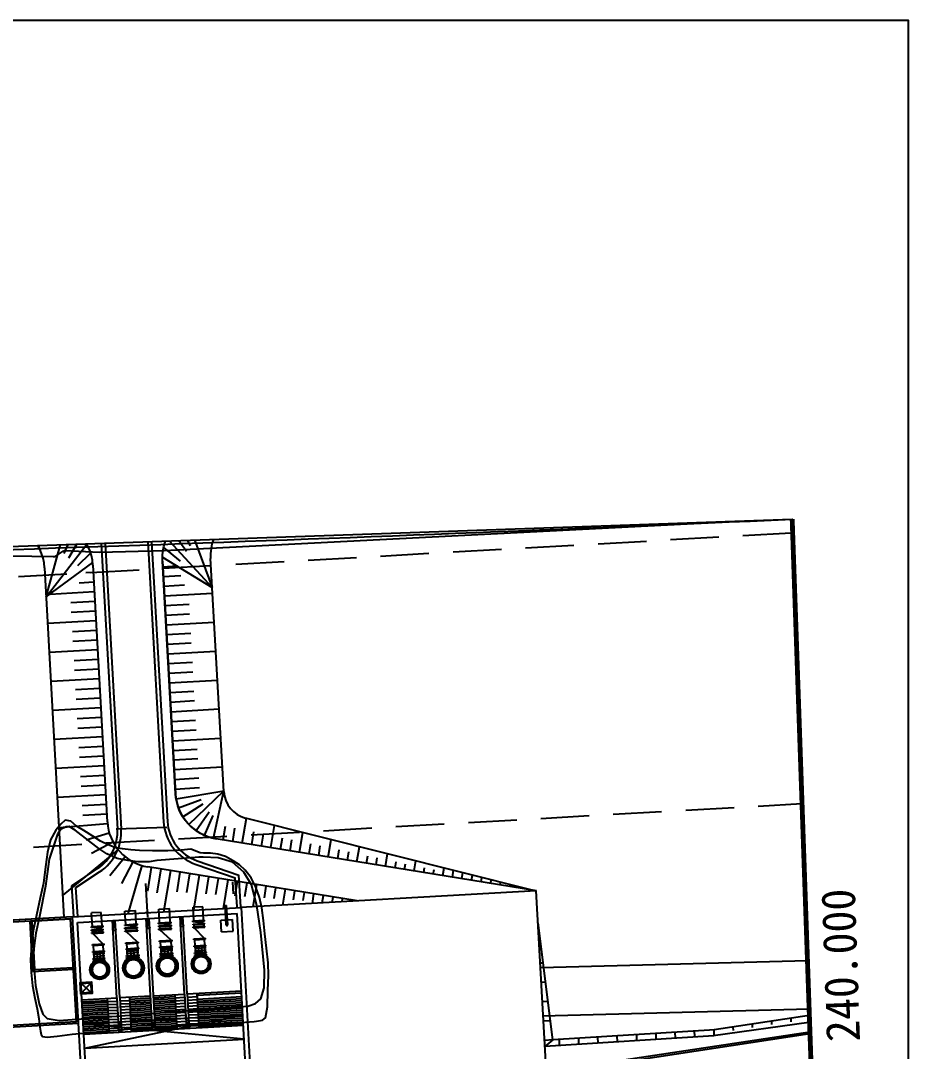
# Model space of a CAD drawing. Header units: millimetres. Extents: x 10470 to 11266, y 1103 to 1807.
# Drawn here: x 11174.1 to 11265.9, y 1512.5 to 1619.1 of the extents above; entities that cross this region are included whole.
import ezdxf
from ezdxf.enums import TextEntityAlignment as Align
from ezdxf.xclip import XClip

# ---------------------------------------------------------------- set-up
doc = ezdxf.new("R2010")
doc.units = ezdxf.units.MM
doc.header["$LTSCALE"] = 10
doc.header["$MEASUREMENT"] = 0
doc.header["$XCLIPFRAME"] = 2
doc.linetypes.add('A-CENTR01', pattern=[2, 1.25, -0.25, 0.25, -0.25])
doc.linetypes.add('DASHED', pattern=[0.75, 0.5, -0.25])
doc.layers.add('TN-MACL', color=6, linetype='A-CENTR01')
doc.layers.add('TZ-BASE', color=253, linetype='Continuous')
doc.layers.add('TX-PAPR', color=2, linetype='Continuous', plot=False)
doc.styles.get("Standard").update_dxf_attribs({"font": 'GulimChe.ttf'})

# ---------------------------------------------------------------- blocks, each defined once
blk = doc.blocks.new('JD-FGFJ5DTHFDFHDFHDFHDFH')
at = {"layer": 'TZ-BASE'}
for p, q in [((645.85, 81.18), (647.96, 43.66)), ((641.07, 80.61), (643.2, 42.93)), ((641.46, 80.93), (643.6, 42.96)), ((646.27, 80.9), (648.36, 43.68)), ((635.14, 71.93), (634.97, 74.91)), ((636.6, 72.26), (636.96, 74.77)), ((649.45, 74.59), (650.71, 72.22)), ((650.25, 75.19), (653, 67.91)), ((635.84, 66.94), (637.89, 74.42)), ((637.7, 71.4), (638.73, 73.89)), ((648.79, 73.84), (650.34, 71.65)), ((638.18, 70.98), (639.46, 73.2)), ((648.29, 72.98), (653, 67.91)), ((635.84, 66.94), (640.03, 72.38)), ((639.11, 70.16), (640.43, 71.46)), ((647.97, 72.03), (649.68, 70.63)), ((635.84, 66.94), (640.64, 70.49)), ((647.84, 71.04), (653, 67.91)), ((647.85, 70.63), (649.2, 46.6)), ((654.19, 46.82), (652.83, 70.91)), ((637.71, 33.81), (635.68, 69.94)), ((639.93, 69.45), (640.7, 69.49)), ((640.66, 70.22), (642.15, 43.69)), ((647.88, 70.04), (649.35, 70.13)), ((639.23, 68.4), (640.75, 68.49)), ((647.94, 69.05), (649.75, 69.15)), ((647.99, 68.05), (650.14, 68.17)), ((636.24, 67.23), (640.81, 67.49)), ((648.05, 67.05), (653.03, 67.33)), ((638.37, 66.35), (640.87, 66.49)), ((648.1, 66.05), (650.6, 66.19)), ((638.43, 65.35), (640.92, 65.5)), ((648.16, 65.05), (650.66, 65.19)), ((636, 64.22), (640.98, 64.5)), ((648.22, 64.05), (653.2, 64.33)), ((638.54, 63.36), (641.04, 63.5)), ((648.27, 63.05), (650.77, 63.2)), ((638.6, 62.36), (641.09, 62.5)), ((648.33, 62.06), (650.83, 62.2)), ((636.17, 61.22), (641.15, 61.5)), ((648.39, 61.06), (653.37, 61.34)), ((638.71, 60.36), (641.21, 60.5)), ((648.44, 60.06), (650.94, 60.2)), ((638.77, 59.36), (641.26, 59.51)), ((648.5, 59.06), (650.99, 59.2)), ((636.34, 58.23), (641.32, 58.51)), ((648.55, 58.06), (653.54, 58.34)), ((638.88, 57.37), (641.37, 57.51)), ((638.93, 56.37), (641.43, 56.51)), ((648.61, 57.06), (651.11, 57.2)), ((636.51, 55.23), (641.49, 55.51)), ((648.67, 56.07), (651.16, 56.21)), ((639.05, 54.37), (641.54, 54.51)), ((648.72, 55.07), (653.7, 55.35)), ((639.1, 53.37), (641.6, 53.51)), ((648.78, 54.07), (651.28, 54.21)), ((636.67, 52.24), (641.66, 52.52)), ((648.84, 53.07), (651.33, 53.21)), ((648.89, 52.07), (653.87, 52.35)), ((639.22, 51.38), (641.71, 51.52)), ((648.95, 51.07), (651.44, 51.21)), ((639.27, 50.38), (641.77, 50.52)), ((649, 50.08), (651.5, 50.22)), ((636.84, 49.24), (641.82, 49.52)), ((649.06, 49.08), (654.04, 49.36)), ((639.38, 48.38), (641.88, 48.52)), ((649.12, 48.08), (651.61, 48.22)), ((639.44, 47.38), (641.94, 47.52)), ((649.17, 47.08), (651.67, 47.22)), ((649.26, 46.08), (654.18, 46.88)), ((650.57, 43.43), (654.18, 46.88)), ((653.14, 41.99), (654.18, 46.88)), ((637.01, 46.24), (641.99, 46.53)), ((649.51, 45.12), (651.85, 46)), ((639.55, 45.39), (642.05, 45.53)), ((649.95, 44.22), (652.07, 45.55)), ((639.61, 44.39), (642.11, 44.53)), ((651.32, 42.78), (652.67, 44.71)), ((652.19, 42.29), (653.08, 44.34)), ((656.1, 41.5), (656.52, 44.06)), ((686.21, 36.6), (656.45, 44.08)), ((637.19, 43.09), (642.16, 43.53)), ((643.07, 42.97), (648.29, 43.14)), ((654.13, 41.82), (654.36, 43.25)), ((655.12, 41.66), (655.34, 43.05)), ((657.09, 41.34), (657.3, 42.64)), ((659.06, 41.02), (659.44, 43.32)), ((639.95, 41.84), (642.35, 42.55)), ((640.52, 40.45), (642.73, 41.63)), ((686.51, 36.55), (653.39, 41.94)), ((658.08, 41.18), (658.28, 42.43)), ((660.05, 40.86), (660.24, 42.02)), ((661.04, 40.7), (661.22, 41.82)), ((662.03, 40.54), (662.36, 42.59)), ((664.99, 40.05), (665.28, 41.86)), ((637.58, 36.11), (643.28, 40.8)), ((663.01, 40.38), (663.18, 41.41)), ((664, 40.22), (664.16, 41.2)), ((665.97, 39.89), (666.12, 40.79)), ((666.96, 39.73), (667.1, 40.59)), ((667.95, 39.57), (668.2, 41.12)), ((642.41, 38.15), (643.99, 40.09)), ((643.66, 37.33), (644.82, 39.54)), ((668.93, 39.41), (669.06, 40.18)), ((669.92, 39.25), (670.04, 39.98)), ((670.91, 39.09), (671.12, 40.39)), ((671.9, 38.93), (672, 39.57)), ((673.87, 38.61), (674.04, 39.66)), ((638.49, 37.09), (641.14, 38.85)), ((644.3, 34.18), (645.75, 39.17)), ((646.33, 36.51), (646.73, 38.97)), ((667.98, 35.52), (646.34, 39.04)), ((647.32, 36.34), (647.72, 38.81)), ((648.01, 34.39), (648.7, 38.65)), ((649.36, 36.45), (649.69, 38.49)), ((672.88, 38.77), (672.98, 39.36)), ((674.86, 38.45), (674.94, 38.95)), ((675.84, 38.29), (675.92, 38.75)), ((676.83, 38.13), (676.96, 38.92)), ((677.82, 37.97), (677.93, 38.68)), ((678.8, 37.81), (678.91, 38.44)), ((646.1, 37.32), (646.3, 33.81)), ((650.36, 36.38), (650.68, 38.33)), ((651.08, 34.56), (651.67, 38.17)), ((652.37, 36.24), (652.65, 38.01)), ((653.37, 36.17), (653.64, 37.85)), ((654.15, 34.74), (654.63, 37.69)), ((655.19, 36.26), (655.12, 37.46)), ((655.37, 36.04), (655.61, 37.53)), ((655.56, 34.9), (655.38, 37.89)), ((655.96, 34.92), (655.76, 38.18)), ((656.37, 35.97), (656.6, 37.37)), ((679.79, 37.65), (679.88, 38.19)), ((680.78, 37.48), (680.85, 37.95)), ((681.77, 37.32), (681.83, 37.7)), ((682.75, 37.16), (682.8, 37.46)), ((638.69, 33.87), (638.49, 37.09)), ((639.09, 33.89), (638.91, 36.89)), ((657.21, 34.91), (657.59, 37.21)), ((658.38, 35.83), (658.58, 37.05)), ((659.38, 35.76), (659.56, 36.88)), ((660.28, 35.08), (660.55, 36.72)), ((661.38, 35.62), (661.54, 36.56)), ((662.38, 35.55), (662.52, 36.4)), ((663.35, 35.25), (663.51, 36.24)), ((683.74, 37), (683.77, 37.21)), ((684.73, 36.84), (684.75, 36.97)), ((685.71, 36.68), (685.72, 36.72)), ((664.37, 35.31), (664.5, 36.08)), ((665.39, 35.37), (665.48, 35.92)), ((666.42, 35.43), (666.47, 35.76)), ((667.44, 35.48), (667.46, 35.6)), ((638.55, 33.86), (656.02, 34.84)), ((639.08, 33.29), (655.56, 34.21)), ((656.47, 17.94), (655.56, 34.21)), ((657, 17.47), (656.02, 34.84)), ((634.17, 33.41), (638.36, 33.65)), ((634.46, 28.22), (634.17, 33.41)), ((634.65, 28.43), (634.37, 33.42)), ((639.53, 16.48), (638.55, 33.86)), ((640, 17.01), (639.08, 33.29)), ((643.95, 33.06), (645.26, 33.14)), ((643.95, 33.01), (645.26, 33.09)), ((643.95, 32.96), (643.95, 33.06)), ((643.95, 32.96), (645.26, 33.04)), ((645.26, 33.04), (645.26, 33.14)), ((647.44, 33.26), (648.75, 33.33)), ((647.45, 33.16), (647.44, 33.26)), ((647.45, 33.21), (648.75, 33.28)), ((647.45, 33.16), (648.76, 33.23)), ((648.66, 33), (647.55, 33.17)), ((648.76, 33.23), (648.75, 33.33)), ((650.99, 33.46), (652.2, 33.53)), ((650.99, 33.41), (652.2, 33.48)), ((650.99, 33.36), (650.99, 33.46)), ((650.99, 33.36), (652.2, 33.43)), ((651.01, 33.13), (652.21, 33.2)), ((651.01, 33.08), (652.22, 33.15)), ((651.01, 33.03), (651.01, 33.13)), ((651.01, 33.03), (652.22, 33.1)), ((652.11, 33.19), (651.1, 33.37)), ((652.2, 33.43), (652.2, 33.53)), ((652.22, 33.1), (652.21, 33.2)), ((653.89, 33.52), (655.09, 33.59)), ((653.96, 32.32), (653.89, 33.52)), ((655.16, 32.39), (655.09, 33.59)), ((688.2, 21.15), (686.68, 33.26)), ((640.5, 32.87), (641.71, 32.94)), ((640.51, 32.77), (640.5, 32.87)), ((640.51, 32.82), (641.72, 32.89)), ((640.51, 32.77), (641.72, 32.84)), ((640.52, 32.54), (641.73, 32.61)), ((640.53, 32.44), (640.52, 32.54)), ((640.53, 32.49), (641.73, 32.56)), ((640.53, 32.44), (641.74, 32.51)), ((640.54, 32.24), (641.75, 32.31)), ((640.54, 32.19), (641.75, 32.26)), ((640.54, 32.14), (640.54, 32.24)), ((640.54, 32.14), (641.75, 32.21)), ((641.63, 32.6), (640.61, 32.78)), ((641.71, 31.06), (640.65, 32.15)), ((641.72, 32.84), (641.71, 32.94)), ((641.74, 32.51), (641.73, 32.61)), ((641.75, 32.21), (641.75, 32.31)), ((643.97, 32.73), (645.28, 32.81)), ((643.97, 32.68), (645.28, 32.76)), ((643.97, 32.63), (643.97, 32.73)), ((643.97, 32.63), (645.28, 32.71)), ((643.98, 32.43), (645.29, 32.51)), ((643.99, 32.34), (643.98, 32.43)), ((643.99, 32.39), (645.3, 32.46)), ((643.99, 32.34), (645.3, 32.41)), ((645.17, 32.8), (644.06, 32.97)), ((645.26, 31.26), (644.09, 32.34)), ((645.28, 32.71), (645.28, 32.81)), ((645.3, 32.41), (645.29, 32.51)), ((647.46, 32.93), (648.77, 33.01)), ((647.46, 32.88), (648.77, 32.96)), ((647.47, 32.83), (647.46, 32.93)), ((647.47, 32.83), (648.78, 32.91)), ((647.48, 32.63), (648.79, 32.71)), ((647.48, 32.58), (648.79, 32.66)), ((647.48, 32.53), (647.48, 32.63)), ((647.48, 32.53), (648.79, 32.61)), ((648.75, 31.46), (647.59, 32.54)), ((648.78, 32.91), (648.77, 33.01)), ((648.79, 32.61), (648.79, 32.71)), ((651.02, 32.83), (652.23, 32.9)), ((651.03, 32.73), (651.02, 32.83)), ((651.03, 32.78), (652.23, 32.85)), ((651.03, 32.73), (652.24, 32.8)), ((652.2, 31.65), (651.13, 32.74)), ((652.24, 32.8), (652.23, 32.9)), ((653.96, 32.32), (655.16, 32.39)), ((640.61, 31), (641.82, 31.07)), ((640.61, 30.95), (641.82, 31.02)), ((640.61, 30.9), (640.61, 31)), ((640.61, 30.9), (641.82, 30.97)), ((641.82, 30.97), (641.82, 31.07)), ((644.05, 31.19), (645.36, 31.27)), ((644.06, 31.09), (644.05, 31.19)), ((644.06, 31.14), (645.37, 31.22)), ((644.06, 31.09), (645.37, 31.17)), ((645.37, 31.17), (645.36, 31.27)), ((647.55, 31.39), (648.86, 31.46)), ((647.55, 31.34), (648.86, 31.41)), ((647.55, 31.29), (647.55, 31.39)), ((647.55, 31.29), (648.86, 31.36)), ((648.86, 31.36), (648.86, 31.46)), ((651.09, 31.59), (652.3, 31.66)), ((651.1, 31.49), (651.09, 31.59)), ((651.1, 31.54), (652.3, 31.61)), ((651.1, 31.49), (652.31, 31.56)), ((651.13, 30.88), (652.34, 30.95)), ((651.14, 30.83), (652.34, 30.9)), ((652.31, 31.56), (652.3, 31.66)), ((652.35, 30.85), (652.34, 30.95)), ((686.96, 31.09), (686.78, 31.08)), ((640.65, 30.29), (641.86, 30.36)), ((640.65, 30.24), (641.86, 30.31)), ((640.65, 30.19), (640.65, 30.29)), ((640.65, 30.19), (641.86, 30.26)), ((640.66, 30.02), (641.32, 30.05)), ((640.81, 29.66), (640.79, 30.13)), ((641.13, 29.67), (641.1, 30.15)), ((641.88, 30.09), (641.32, 30.05)), ((641.89, 29.83), (641.33, 29.8)), ((641.45, 29.69), (641.43, 30.17)), ((641.77, 29.71), (641.74, 30.19)), ((641.86, 30.26), (641.86, 30.36)), ((644.09, 30.58), (645.4, 30.66)), ((644.09, 30.53), (645.4, 30.61)), ((644.09, 30.48), (644.09, 30.58)), ((644.09, 30.48), (645.4, 30.56)), ((644.1, 30.31), (644.86, 30.35)), ((644.11, 30.11), (644.87, 30.16)), ((644.13, 29.87), (645.44, 29.95)), ((644.13, 29.82), (645.44, 29.9)), ((644.13, 29.77), (644.13, 29.87)), ((644.13, 29.77), (645.44, 29.85)), ((644.25, 29.95), (644.22, 30.43)), ((644.62, 29.97), (644.59, 30.45)), ((645.41, 30.39), (644.86, 30.35)), ((645.42, 30.19), (644.87, 30.16)), ((644.94, 29.99), (644.91, 30.47)), ((645.31, 30.01), (645.28, 30.49)), ((645.4, 30.56), (645.4, 30.66)), ((645.44, 29.85), (645.44, 29.95)), ((647.58, 30.78), (648.89, 30.85)), ((647.59, 30.68), (647.58, 30.78)), ((647.59, 30.73), (648.89, 30.8)), ((647.59, 30.68), (648.9, 30.75)), ((647.6, 30.51), (648.35, 30.55)), ((647.61, 30.31), (648.36, 30.35)), ((647.62, 30.07), (648.93, 30.14)), ((647.63, 29.97), (647.62, 30.07)), ((647.63, 30.02), (648.93, 30.09)), ((647.63, 29.97), (648.94, 30.04)), ((647.63, 29.86), (648.94, 29.94)), ((647.64, 29.76), (647.63, 29.86)), ((647.64, 29.81), (648.95, 29.89)), ((647.64, 29.81), (648.95, 29.89)), ((647.64, 29.76), (648.95, 29.84)), ((647.75, 30.15), (647.72, 30.63)), ((648.11, 30.17), (648.08, 30.65)), ((648.29, 29.7), (648.28, 29.86)), ((648.31, 29.58), (648.29, 29.93)), ((648.31, 29.7), (648.3, 29.86)), ((648.91, 30.58), (648.35, 30.55)), ((648.92, 30.38), (648.36, 30.35)), ((648.44, 30.19), (648.41, 30.66)), ((648.8, 30.21), (648.77, 30.68)), ((648.86, 29.61), (648.85, 29.83)), ((648.9, 30.75), (648.89, 30.85)), ((648.94, 30.04), (648.93, 30.14)), ((648.95, 29.84), (648.94, 29.94)), ((651.14, 30.78), (651.13, 30.88)), ((651.14, 30.78), (652.35, 30.85)), ((651.15, 30.61), (651.8, 30.65)), ((651.16, 30.35), (651.82, 30.39)), ((651.17, 30.17), (652.38, 30.24)), ((651.18, 30.07), (651.17, 30.17)), ((651.18, 30.12), (652.38, 30.19)), ((651.18, 30.07), (652.39, 30.14)), ((651.18, 29.96), (652.39, 30.03)), ((651.19, 29.86), (651.18, 29.96)), ((651.19, 29.91), (652.4, 29.98)), ((651.19, 29.91), (652.4, 29.98)), ((651.19, 29.86), (652.4, 29.93)), ((651.3, 30.25), (651.27, 30.73)), ((651.3, 29.64), (651.29, 29.87)), ((651.48, 29.73), (651.42, 29.86)), ((651.5, 29.74), (651.44, 29.87)), ((651.61, 30.26), (651.58, 30.74)), ((651.79, 29.81), (651.78, 29.96)), ((651.81, 29.7), (651.79, 30.03)), ((652.36, 30.68), (651.8, 30.65)), ((651.81, 29.81), (651.8, 29.96)), ((652.37, 30.42), (651.82, 30.39)), ((651.94, 30.28), (651.91, 30.76)), ((652.1, 29.77), (652.15, 29.91)), ((652.13, 29.76), (652.17, 29.91)), ((652.25, 30.3), (652.22, 30.78)), ((652.31, 29.7), (652.3, 29.92)), ((652.39, 30.14), (652.38, 30.24)), ((652.4, 29.93), (652.39, 30.03)), ((640.75, 28.94), (640.63, 29.04)), ((640.76, 28.96), (640.65, 29.06)), ((640.68, 29.76), (641.33, 29.8)), ((640.69, 29.58), (641.9, 29.65)), ((640.69, 29.53), (641.9, 29.6)), ((640.69, 29.48), (640.69, 29.58)), ((640.69, 29.48), (641.9, 29.55)), ((640.7, 29.37), (641.91, 29.44)), ((640.7, 29.32), (641.91, 29.39)), ((640.7, 29.32), (641.91, 29.39)), ((640.71, 29.27), (640.7, 29.37)), ((640.71, 29.27), (641.92, 29.34)), ((640.82, 29.05), (640.8, 29.28)), ((641, 29.14), (640.93, 29.27)), ((641.02, 29.15), (640.95, 29.28)), ((641.32, 29.11), (641.3, 29.44)), ((641.3, 29.22), (641.3, 29.37)), ((641.33, 29.22), (641.32, 29.37)), ((641.62, 29.18), (641.67, 29.32)), ((641.64, 29.17), (641.69, 29.31)), ((641.83, 29.11), (641.82, 29.33)), ((641.9, 29.55), (641.9, 29.65)), ((641.9, 29.02), (642, 29.13)), ((641.92, 29.34), (641.91, 29.44)), ((641.91, 29.01), (642.01, 29.12)), ((642.09, 28.77), (642.23, 28.84)), ((642.1, 28.75), (642.24, 28.82)), ((644, 28.89), (643.85, 28.94)), ((644.01, 28.91), (643.86, 28.97)), ((644.18, 29.19), (644.06, 29.3)), ((644.19, 29.21), (644.07, 29.32)), ((644.14, 29.66), (645.45, 29.74)), ((644.14, 29.61), (645.45, 29.69)), ((644.14, 29.61), (645.45, 29.69)), ((644.15, 29.56), (644.14, 29.66)), ((644.15, 29.56), (645.45, 29.64)), ((644.26, 29.35), (644.24, 29.57)), ((644.46, 29.41), (644.38, 29.56)), ((644.48, 29.42), (644.41, 29.57)), ((644.79, 29.5), (644.78, 29.66)), ((644.81, 29.38), (644.79, 29.74)), ((644.82, 29.5), (644.81, 29.67)), ((645.14, 29.45), (645.2, 29.61)), ((645.16, 29.45), (645.22, 29.6)), ((645.37, 29.41), (645.36, 29.63)), ((645.45, 29.64), (645.45, 29.74)), ((645.45, 29.28), (645.56, 29.4)), ((645.46, 29.26), (645.57, 29.39)), ((645.66, 29), (645.81, 29.08)), ((645.67, 28.98), (645.82, 29.05)), ((647.45, 28.76), (647.29, 28.75)), ((647.5, 29.08), (647.34, 29.14)), ((647.51, 29.11), (647.35, 29.16)), ((647.67, 29.39), (647.55, 29.5)), ((647.69, 29.41), (647.57, 29.52)), ((647.75, 29.54), (647.74, 29.77)), ((647.95, 29.6), (647.88, 29.75)), ((647.97, 29.61), (647.9, 29.76)), ((648.64, 29.65), (648.69, 29.81)), ((648.66, 29.64), (648.71, 29.8)), ((648.94, 29.48), (649.05, 29.6)), ((648.96, 29.46), (649.07, 29.58)), ((649.13, 28.84), (649.49, 28.86)), ((649.15, 29.2), (649.3, 29.27)), ((649.17, 29.18), (649.31, 29.25)), ((649.25, 28.86), (649.41, 28.87)), ((649.25, 28.84), (649.41, 28.85)), ((651.14, 28.96), (650.81, 28.94)), ((651.03, 28.96), (650.88, 28.95)), ((651.03, 28.94), (650.88, 28.93)), ((651.07, 29.26), (650.93, 29.31)), ((651.08, 29.28), (650.94, 29.33)), ((651.23, 29.53), (651.12, 29.63)), ((651.24, 29.55), (651.13, 29.65)), ((652.38, 29.61), (652.48, 29.73)), ((652.4, 29.6), (652.5, 29.71)), ((652.55, 29.04), (652.88, 29.06)), ((652.58, 29.36), (652.71, 29.43)), ((652.59, 29.34), (652.72, 29.41)), ((652.66, 29.05), (652.81, 29.06)), ((652.66, 29.03), (652.81, 29.04)), ((687.2, 29.1), (686.9, 29.08)), ((634.46, 28.22), (638.65, 28.45)), ((634.65, 28.43), (638.64, 28.65)), ((640.66, 28.37), (640.33, 28.35)), ((640.55, 28.37), (640.4, 28.36)), ((640.55, 28.35), (640.4, 28.34)), ((640.59, 28.69), (640.45, 28.74)), ((640.59, 28.67), (640.45, 28.71)), ((640.62, 28.06), (640.49, 28)), ((640.63, 28.04), (640.5, 27.98)), ((640.81, 27.8), (640.71, 27.69)), ((640.83, 27.79), (640.73, 27.68)), ((641.4, 27.7), (641.42, 27.37)), ((641.96, 27.85), (642.08, 27.75)), ((641.98, 27.87), (642.09, 27.77)), ((642.07, 28.45), (642.39, 28.46)), ((642.13, 28.13), (642.27, 28.08)), ((642.14, 28.15), (642.28, 28.1)), ((642.18, 28.46), (642.33, 28.47)), ((642.18, 28.44), (642.33, 28.45)), ((644.08, 28.56), (643.72, 28.54)), ((643.96, 28.56), (643.79, 28.56)), ((643.96, 28.54), (643.8, 28.53)), ((644.04, 28.22), (643.89, 28.15)), ((644.05, 28.2), (643.9, 28.13)), ((644.25, 27.94), (644.14, 27.82)), ((644.27, 27.92), (644.16, 27.8)), ((644.55, 27.76), (644.49, 27.6)), ((644.57, 27.75), (644.52, 27.6)), ((644.89, 27.71), (644.9, 27.54)), ((644.9, 27.83), (644.92, 27.47)), ((644.92, 27.71), (644.93, 27.54)), ((645.24, 27.79), (645.31, 27.64)), ((645.26, 27.8), (645.33, 27.65)), ((645.52, 28), (645.64, 27.89)), ((645.53, 28.01), (645.66, 27.9)), ((645.63, 28.65), (645.99, 28.67)), ((645.7, 28.29), (645.86, 28.24)), ((645.71, 28.32), (645.86, 28.26)), ((645.75, 28.67), (645.92, 28.68)), ((645.75, 28.64), (645.92, 28.65)), ((647.58, 28.76), (647.22, 28.74)), ((647.45, 28.74), (647.29, 28.73)), ((647.54, 28.42), (647.39, 28.35)), ((647.55, 28.4), (647.4, 28.33)), ((647.74, 28.14), (647.63, 28.02)), ((647.76, 28.12), (647.65, 28)), ((648.04, 27.96), (647.99, 27.8)), ((648.07, 27.95), (648.01, 27.79)), ((648.39, 28.02), (648.41, 27.67)), ((648.39, 27.9), (648.4, 27.74)), ((648.41, 27.9), (648.42, 27.74)), ((648.73, 27.99), (648.8, 27.84)), ((648.75, 28), (648.82, 27.85)), ((649.01, 28.19), (649.14, 28.08)), ((649.03, 28.21), (649.15, 28.1)), ((649.19, 28.49), (649.35, 28.44)), ((649.2, 28.52), (649.36, 28.46)), ((651.1, 28.65), (650.97, 28.59)), ((651.11, 28.63), (650.98, 28.57)), ((651.29, 28.4), (651.19, 28.28)), ((651.31, 28.38), (651.21, 28.27)), ((651.57, 28.23), (651.52, 28.09)), ((651.59, 28.22), (651.54, 28.08)), ((651.88, 28.18), (651.89, 28.03)), ((651.89, 28.29), (651.9, 27.97)), ((651.9, 28.18), (651.91, 28.03)), ((652.19, 28.26), (652.25, 28.12)), ((652.21, 28.27), (652.27, 28.13)), ((652.45, 28.44), (652.56, 28.34)), ((652.46, 28.46), (652.57, 28.36)), ((652.61, 28.72), (652.75, 28.67)), ((652.62, 28.74), (652.76, 28.69)), ((641.08, 27.64), (641.03, 27.5)), ((641.1, 27.63), (641.05, 27.49)), ((641.4, 27.59), (641.41, 27.44)), ((641.42, 27.59), (641.43, 27.44)), ((641.71, 27.67), (641.77, 27.53)), ((641.73, 27.68), (641.79, 27.54)), ((687.45, 27.11), (687.01, 27.09)), ((643.43, 25.52), (646.62, 25.7)), ((644.43, 25.57), (644.63, 22.02)), ((646.92, 25.71), (650.12, 25.89)), ((646.93, 25.51), (649.13, 25.64)), ((649.12, 25.84), (649.32, 22.28)), ((649.14, 25.51), (650.14, 25.57)), ((650.12, 25.89), (650.32, 22.34)), ((650.42, 25.91), (656.01, 26.23)), ((650.42, 25.91), (650.62, 22.35)), ((650.44, 25.58), (651.43, 25.64)), ((651.42, 25.97), (651.62, 22.41)), ((651.43, 25.77), (656.02, 26.03)), ((651.45, 25.37), (656.04, 25.63)), ((639.53, 25.3), (643.13, 25.5)), ((639.55, 25.1), (642.14, 25.24)), ((639.56, 24.9), (642.15, 25.05)), ((639.57, 24.7), (642.16, 24.85)), ((639.58, 24.5), (642.17, 24.65)), ((642.13, 25.44), (642.33, 21.89)), ((642.15, 25.11), (643.15, 25.17)), ((642.17, 24.81), (643.16, 24.86)), ((642.18, 24.5), (643.18, 24.55)), ((643.13, 25.5), (643.33, 21.94)), ((643.43, 25.52), (643.63, 21.96)), ((643.45, 25.19), (644.44, 25.24)), ((643.46, 24.88), (644.46, 24.93)), ((643.48, 24.57), (644.48, 24.63)), ((644.44, 25.37), (646.63, 25.5)), ((644.45, 25.17), (646.65, 25.3)), ((644.46, 24.97), (646.66, 25.1)), ((644.47, 24.78), (646.67, 24.9)), ((644.48, 24.58), (646.68, 24.7)), ((644.49, 24.38), (646.69, 24.5)), ((646.94, 25.32), (649.14, 25.44)), ((646.96, 25.12), (649.15, 25.24)), ((646.97, 24.92), (649.16, 25.04)), ((646.98, 24.72), (649.17, 24.84)), ((646.99, 24.52), (649.19, 24.64)), ((649.15, 25.2), (650.15, 25.26)), ((649.17, 24.89), (650.17, 24.95)), ((649.19, 24.58), (650.19, 24.64)), ((650.45, 25.27), (651.45, 25.33)), ((650.47, 24.96), (651.47, 25.02)), ((650.49, 24.65), (651.49, 24.71)), ((651.46, 25.17), (656.05, 25.43)), ((651.47, 24.97), (656.06, 25.23)), ((651.48, 24.77), (656.08, 25.03)), ((651.49, 24.57), (656.09, 24.83)), ((651.51, 24.37), (656.1, 24.63)), ((687.7, 25.12), (687.12, 25.09)), ((639.59, 24.3), (642.19, 24.45)), ((639.6, 24.1), (642.2, 24.25)), ((639.61, 23.9), (642.21, 24.05)), ((639.62, 23.7), (642.22, 23.85)), ((639.64, 23.5), (642.23, 23.65)), ((639.65, 23.3), (642.24, 23.45)), ((639.67, 22.8), (656.15, 23.73)), ((642.2, 24.19), (643.2, 24.24)), ((642.22, 23.88), (643.22, 23.93)), ((642.24, 23.57), (643.23, 23.62)), ((643.5, 24.26), (644.5, 24.32)), ((643.52, 23.95), (644.52, 24.01)), ((643.53, 23.64), (644.53, 23.7)), ((644.5, 24.18), (646.7, 24.3)), ((644.52, 23.98), (646.71, 24.1)), ((644.53, 23.78), (646.72, 23.9)), ((644.54, 23.58), (646.74, 23.7)), ((644.55, 23.38), (646.75, 23.5)), ((647, 24.32), (649.2, 24.44)), ((647.01, 24.12), (649.21, 24.24)), ((647.02, 23.92), (649.22, 24.04)), ((647.03, 23.72), (649.23, 23.84)), ((647.05, 23.52), (649.24, 23.64)), ((647.06, 23.32), (649.25, 23.44)), ((649.21, 24.27), (650.21, 24.33)), ((649.22, 23.96), (650.22, 24.02)), ((649.24, 23.65), (650.24, 23.71)), ((650.51, 24.34), (651.51, 24.4)), ((650.52, 24.03), (651.52, 24.09)), ((650.54, 23.73), (651.54, 23.78)), ((650.56, 23.42), (651.56, 23.47)), ((651.52, 24.17), (656.11, 24.43)), ((651.53, 23.97), (656.12, 24.23)), ((651.54, 23.77), (656.13, 24.03)), ((651.55, 23.57), (656.14, 23.83)), ((651.56, 23.37), (656.15, 23.63)), ((639.66, 23.1), (642.25, 23.25)), ((639.67, 22.91), (642.26, 23.06)), ((639.68, 22.71), (642.28, 22.86)), ((639.69, 22.51), (642.29, 22.66)), ((639.7, 22.31), (642.3, 22.46)), ((639.73, 21.74), (656.21, 22.67)), ((642.25, 23.26), (643.25, 23.31)), ((642.27, 22.95), (643.27, 23)), ((642.29, 22.64), (643.29, 22.7)), ((642.31, 22.33), (643.3, 22.39)), ((643.27, 23), (643.57, 23.02)), ((643.28, 22.81), (643.58, 22.82)), ((643.29, 22.61), (643.59, 22.62)), ((643.3, 22.41), (643.6, 22.42)), ((643.55, 23.33), (644.55, 23.39)), ((643.57, 23.02), (644.57, 23.08)), ((643.59, 22.71), (644.58, 22.77)), ((643.6, 22.4), (644.6, 22.46)), ((644.56, 23.18), (646.76, 23.3)), ((644.57, 22.98), (646.77, 23.1)), ((644.58, 22.78), (646.78, 22.9)), ((644.59, 22.58), (646.79, 22.7)), ((644.61, 22.38), (646.8, 22.5)), ((646.76, 23.2), (647.06, 23.22)), ((646.77, 23), (647.07, 23.02)), ((646.79, 22.8), (647.09, 22.82)), ((646.8, 22.6), (647.1, 22.62)), ((646.81, 22.4), (647.11, 22.42)), ((647.07, 23.12), (649.27, 23.24)), ((647.08, 22.92), (649.28, 23.04)), ((647.09, 22.72), (649.29, 22.84)), ((647.1, 22.52), (649.3, 22.64)), ((647.11, 22.32), (649.31, 22.44)), ((649.26, 23.34), (650.26, 23.4)), ((649.28, 23.03), (650.28, 23.09)), ((649.29, 22.72), (650.29, 22.78)), ((650.26, 23.4), (650.56, 23.42)), ((650.27, 23.2), (650.57, 23.22)), ((650.28, 23), (650.58, 23.02)), ((650.29, 22.8), (650.59, 22.82)), ((650.3, 22.6), (650.6, 22.62)), ((650.31, 22.4), (650.61, 22.42)), ((650.57, 23.11), (651.57, 23.16)), ((650.59, 22.8), (651.59, 22.85)), ((651.57, 23.17), (656.17, 23.43)), ((651.58, 22.97), (656.18, 23.23)), ((651.6, 22.77), (656.19, 23.03)), ((651.61, 22.57), (656.2, 22.83)), ((687.95, 23.13), (687.23, 23.09)), ((714.64, 22.96), (704.75, 21.57)), ((706.85, 22.13), (706.84, 22.48)), ((708.84, 22.43), (708.83, 22.78)), ((710.83, 22.73), (710.82, 23.08)), ((712.82, 23.03), (712.81, 23.38)), ((639.71, 22.11), (642.31, 22.26)), ((639.72, 21.91), (642.32, 22.06)), ((643.31, 22.21), (643.61, 22.22)), ((643.33, 22.01), (643.62, 22.02)), ((644.62, 22.18), (646.81, 22.3)), ((646.82, 22.2), (647.12, 22.22)), ((704.83, 21.58), (687.38, 20.49)), ((704.93, 22.19), (688.2, 21.15)), ((690.89, 20.71), (690.87, 21.31)), ((692.89, 20.83), (692.86, 21.44)), ((694.88, 20.96), (694.86, 21.56)), ((696.88, 21.08), (696.86, 21.69)), ((698.88, 21.21), (698.86, 21.81)), ((700.87, 21.33), (700.85, 21.94)), ((702.87, 21.53), (702.85, 22.06)), ((704.87, 21.59), (704.85, 22.18)), ((639.82, 20.31), (656.29, 21.23)), ((688.2, 21.15), (687.35, 21.1)), ((688.2, 21.15), (687.38, 20.49)), ((688.89, 20.59), (688.87, 21.19))]:
    blk.add_line(p, q, dxfattribs=at)
at = {"layer": 'TZ-BASE', "linetype": 'Continuous'}
for p, q in [((641.53, 34.32), (640.53, 34.27)), ((640.61, 32.88), (640.53, 34.27)), ((641.61, 32.93), (641.53, 34.32)), ((643.98, 34.46), (645.07, 34.52)), ((644.05, 33.07), (643.98, 34.46)), ((645.15, 33.13), (645.07, 34.52)), ((647.47, 34.66), (648.57, 34.72)), ((647.55, 33.27), (647.47, 34.66)), ((648.65, 33.33), (648.57, 34.72)), ((652.01, 34.92), (651.01, 34.86)), ((651.09, 33.47), (651.01, 34.86)), ((652.09, 33.52), (652.01, 34.92)), ((654.33, 35.05), (654.48, 35.06)), ((654.45, 33.05), (654.33, 35.05)), ((654.6, 33.06), (654.48, 35.06)), ((651.13, 32.84), (651.12, 33.04)), ((651.13, 32.84), (651.12, 33.04)), ((652.13, 32.89), (652.12, 33.09)), ((652.13, 32.89), (652.12, 33.09)), ((640.64, 32.25), (640.63, 32.45)), ((640.64, 32.25), (640.63, 32.45)), ((641.64, 32.3), (641.63, 32.5)), ((641.64, 32.3), (641.63, 32.5)), ((644.09, 32.44), (644.08, 32.64)), ((645.19, 32.5), (645.18, 32.7)), ((647.58, 32.64), (647.57, 32.84)), ((648.68, 32.7), (648.67, 32.9)), ((640.75, 30.29), (640.72, 30.9)), ((641.75, 30.35), (641.72, 30.96)), ((644.19, 30.59), (644.16, 31.1)), ((645.29, 30.65), (645.26, 31.16)), ((647.69, 30.79), (647.66, 31.3)), ((648.79, 30.85), (648.76, 31.36)), ((651.24, 30.89), (651.2, 31.5)), ((652.24, 30.94), (652.2, 31.55)), ((645.34, 29.73), (645.34, 29.84)), ((647.74, 29.87), (647.73, 29.98)), ((648.84, 29.93), (648.83, 30.04)), ((651.29, 29.97), (651.28, 30.08)), ((652.29, 30.02), (652.28, 30.13)), ((640.81, 29.38), (640.8, 29.49)), ((641.8, 29.43), (641.8, 29.54)), ((644.25, 29.67), (644.24, 29.78)), ((714.78, 21.97), (694.85, 18.95)), ((714.81, 21.78), (694.88, 18.75))]:
    blk.add_line(p, q, dxfattribs=at)
at = {"layer": 'TZ-BASE', "ltscale": 0.7}
for p, q in [((646.49, 34.3), (646.09, 34.28)), ((642.73, 32.49), (643.03, 32.51)), ((646.23, 32.69), (646.53, 32.7)), ((649.72, 32.88), (650.02, 32.9))]:
    blk.add_line(p, q, dxfattribs=at)
at = {"layer": 'TZ-BASE', "ltscale": 3}
for p, q in [((643.13, 25.5), (642.68, 33.49)), ((643.43, 25.52), (642.98, 33.51)), ((646.82, 22.14), (646.17, 33.69)), ((647.12, 22.16), (646.47, 33.7)), ((650.12, 25.89), (649.67, 33.88)), ((650.42, 25.91), (649.97, 33.9))]:
    blk.add_line(p, q, dxfattribs=at)
at = {"layer": 'TZ-BASE', "ltscale": 10}
for p, q in [((642.68, 33.49), (643.03, 32.51)), ((642.73, 32.49), (642.98, 33.51)), ((646.17, 33.69), (646.53, 32.7)), ((646.23, 32.69), (646.47, 33.7)), ((649.67, 33.88), (650.02, 32.9)), ((649.72, 32.88), (649.97, 33.9)), ((639.44, 27), (640.49, 26.05)), ((640.44, 27.05), (639.49, 26))]:
    blk.add_line(p, q, dxfattribs=at)
at = {"layer": 'TZ-BASE', "linetype": 'ByBlock'}
for p, q in [((686.94, 28.64), (714.51, 29.36)), ((687.11, 23.64), (714.68, 24.36))]:
    blk.add_line(p, q, dxfattribs=at)
at = {"layer": 'TZ-BASE', "linetype": 'Continuous', "ltscale": 10}
for p, q in [((639.82, 20.31), (656.15, 23.73)), ((656.29, 21.23), (639.67, 22.8))]:
    blk.add_line(p, q, dxfattribs=at)
at = {"layer": 'TZ-BASE'}
for points, elevation in [([(584.75, 71.39), (608.73, 73.32), (621.6, 74.16), (628.9, 74.45), (633.7, 74.49), (633.9, 74.51), (634, 74.53), (634.72, 74.82), (634.87, 74.85), (636.46, 74.85), (639.09, 74.85), (641.76, 74.95), (659.23, 75.82), (681.14, 77.22), (712.77, 79.44)], 39), ([(584.9, 69.66), (587.11, 69.81), (627.25, 72.6), (629.18, 72.66), (634.97, 72.72), (635.19, 72.73), (635.36, 72.78), (636.01, 73.26), (636.13, 73.28), (636.4, 73.31), (641.69, 73.38), (644.78, 73.45), (656.24, 73.78), (668.42, 74.44), (705.34, 76.92), (712.84, 77.39)], 38), ([(585.05, 67.8), (600.93, 69.1), (623.06, 70.95), (627.4, 71.2), (629.86, 71.22), (636.56, 71.09), (636.77, 71.12), (637.6, 71.67), (637.73, 71.71), (641.33, 71.54), (648.02, 71.72), (706.81, 74.73), (712.92, 75.09)], 37)]:
    blk.add_lwpolyline(points, dxfattribs=dict(at, elevation=elevation))
for points in [[(686.51, 36.55), (653.39, 41.94, -0.351817), (649.2, 46.6), (647.85, 70.63, -0.414213), (652.56, 75.9), (657.54, 76.18)], [(647.96, 43.71, 0.303498), (651.32, 39.29), (655.38, 37.89)], [(648.36, 43.73, 0.303498), (651.45, 39.66), (655.76, 38.18)], [(638.91, 36.89), (641.36, 38.51, 0.267949), (643.59, 42.99, 0.267949)]]:
    blk.add_lwpolyline(points, format="xyb", dxfattribs=at)
at = {"layer": 'TZ-BASE', "linetype": 'DASHED'}
blk.add_lwpolyline([(558.08, 64.81), (712.98, 73.56)], dxfattribs=at)
at = {"layer": 'TZ-BASE', "linetype": 'DASHED', "flags": 128}
blk.add_lwpolyline([(559.66, 36.85), (713.94, 45.57)], dxfattribs=at)
at = {"layer": 'TZ-BASE', "flags": 128}
for points, elevation in [([(650.8, 40.86), (649.77, 40.77), (648.4, 40.7), (646.81, 40.69), (645.48, 40.73), (644.57, 40.81), (643.72, 40.9), (643.04, 41.01), (642.25, 41.3), (641.45, 41.68), (640.66, 42.21), (639.74, 42.78), (638.98, 43.25), (638.37, 43.75), (637.8, 43.87), (637.34, 43.46), (636.82, 42.84), (636.29, 41.84), (635.97, 40.56), (635.75, 39.03), (635.57, 37.36), (635.23, 35.84), (634.84, 34.05), (634.49, 32.42), (634.32, 30.92), (634.23, 29.44), (634.27, 28.11), (634.43, 26.75), (634.66, 25.48), (634.9, 24.36), (635.06, 23.37), (635.16, 22.67), (635.24, 22.07), (635.32, 21.71), (635.44, 21.49), (635.93, 21.44), (636.96, 21.55), (638.52, 21.74), (640.4, 21.91), (642.4, 22.1), (644.28, 22.27), (646.25, 22.45), (648.43, 22.55), (650.43, 22.65), (651.99, 22.66), (653.45, 22.74), (654.85, 22.85), (655.99, 22.95), (656.85, 23.03), (657.33, 23.07), (657.56, 23.1), (657.79, 23.13), (658.18, 23.19), (658.5, 23.43), (658.69, 24.56), (658.74, 26.27), (658.82, 27.81), (658.76, 29.13), (658.61, 30.64), (658.44, 32.11), (658.3, 33.51), (658.12, 34.81), (657.89, 35.88), (657.51, 36.95), (657.01, 37.89), (656.41, 38.71), (655.81, 39.26), (655.15, 39.66), (654.37, 40.1), (653.58, 40.34), (652.82, 40.44), (652.1, 40.46), (651.75, 40.49)], 30), ([(647.27, 39.68), (646.47, 39.57), (645.32, 39.56), (644.26, 39.68), (643.16, 39.9), (642.12, 40.37), (641.29, 40.92), (638.83, 42.83), (638.21, 43.2), (637.9, 43.17), (637.33, 42.91), (637, 42.4), (636.16, 39.83), (635.77, 37.03), (635.13, 33.89), (634.75, 32.2), (634.59, 30.91), (634.49, 29.68), (634.74, 26.78), (635.12, 24.89), (635.48, 23.81), (635.94, 23.37), (637.19, 23.16), (656.66, 24.64), (657.48, 24.92), (658.03, 25.4), (658.35, 26.54), (658.41, 28.36), (658.02, 32.26), (657.62, 35.04), (657.06, 37.18), (656.25, 38.49), (655.1, 39.51), (653.62, 39.97), (652.07, 40.04), (651.6, 40.05), (651.24, 40)], 29)]:
    blk.add_lwpolyline(points, close=True, dxfattribs=dict(at, elevation=elevation))
at = {"layer": 'TZ-BASE'}
for points in [[(611.59, 32.35), (613.22, 3.46), (688.19, 6.05), (686.47, 36.56)], [(686.47, 36.56), (655.92, 34.84)], [(638.55, 33.87), (611.59, 32.35)], [(714.7, 23.66), (704.85, 22.18)]]:
    blk.add_lwpolyline(points, dxfattribs=at)
for points in [[(618.58, 32.73), (619.2, 21.75), (639.17, 22.87), (638.55, 33.86)], [(618.79, 32.54), (619.39, 21.96), (638.96, 23.06), (638.36, 33.65)], [(639.4, 25.89), (639.33, 27.09), (640.53, 27.16), (640.6, 25.96)]]:
    blk.add_lwpolyline(points, close=True, dxfattribs=at)
for points in [[(648.11, 33.06, 1), (648.11, 33.11, 1)], [(651.61, 33.25, 1), (651.6, 33.31, 1)], [(641.12, 32.66, 1), (641.12, 32.72, 1)], [(644.62, 32.86, 1), (644.61, 32.91, 1)]]:
    blk.add_lwpolyline(points, format="xyb", close=True, dxfattribs=at)
at = {"layer": 'TZ-BASE', "ltscale": 0.7}
blk.add_lwpolyline([(639.49, 26), (639.44, 27), (640.44, 27.05), (640.49, 26.05)], close=True, dxfattribs=at)
at = {"layer": 'TZ-BASE'}
for points in [[(631.85, 78.1, 39.45), (635.92, 78.24, 39.46), (640.51, 78.53, 39.54), (644.8, 78.72, 39.54), (649.04, 78.98, 39.72), (653.31, 79.22, 39.71), (657.25, 79.42, 39.69), (660.91, 79.62, 39.7), (664.73, 79.88, 39.71), (668.81, 80.14, 39.71), (673.16, 80.43, 39.78), (676.89, 80.67, 39.78), (681.27, 80.93, 39.85), (684.81, 81.17, 39.94), (688.63, 81.4, 39.95), (692.52, 81.67, 39.96), (696.26, 82.02, 39.96), (700.19, 82.41, 39.96), (706.71, 82.96, 39.96), (709.92, 83.18, 39.96)], [(584.7, 72.06, 39.47), (585.01, 72.1, 39.46), (592.85, 72.8, 39.46), (597.04, 73.09, 39.46), (601.21, 73.36, 39.46), (605.78, 73.73, 39.46), (609.38, 74.07, 39.47), (613.19, 74.43, 39.58), (618.63, 74.94, 39.63), (624.44, 75.41, 39.63), (628.34, 75.64, 39.59), (633.19, 75.66, 39.49), (634.38, 75.56, 39.5)]]:
    blk.add_polyline3d(points, dxfattribs=at)
for centre, radius in [((648.35, 28.8), 1.1), ((648.35, 28.8), 1.04), ((648.5, 29.83), 0.0165), ((651.85, 29), 1), ((651.85, 29), 0.944), ((651.61, 29.91), 0.015), ((651.98, 29.93), 0.015), ((652.32, 29.81), 0.015), ((641.36, 28.41), 1), ((641.36, 28.41), 0.944), ((640.55, 28.89), 0.015), ((641.36, 28.41), 0.817), ((641.36, 28.41), 0.771), ((640.74, 28.86), 0.02), ((640.79, 29.16), 0.015), ((640.84, 28.97), 0.02), ((640.96, 29.06), 0.02), ((641.1, 29.13), 0.02), ((641.13, 29.32), 0.015), ((641.24, 29.17), 0.02), ((641.39, 29.18), 0.02), ((641.49, 29.34), 0.015), ((641.54, 29.15), 0.02), ((641.69, 29.1), 0.02), ((641.82, 29.03), 0.02), ((641.84, 29.22), 0.015), ((641.93, 28.93), 0.02), ((642.02, 28.81), 0.02), ((642.12, 28.97), 0.015), ((644.86, 28.6), 1.1), ((643.83, 28.75), 0.0165), ((644.86, 28.6), 1.04), ((643.96, 29.13), 0.0165), ((644.86, 28.6), 0.898), ((644.86, 28.6), 0.848), ((644.03, 28.8), 0.022), ((644.09, 28.96), 0.022), ((644.17, 29.1), 0.022), ((644.23, 29.43), 0.0165), ((644.28, 29.23), 0.022), ((644.42, 29.33), 0.022), ((644.57, 29.4), 0.022), ((644.6, 29.61), 0.0165), ((644.73, 29.44), 0.022), ((644.89, 29.45), 0.022), ((645, 29.63), 0.0165), ((645.06, 29.43), 0.022), ((645.21, 29.37), 0.022), ((645.36, 29.29), 0.022), ((645.38, 29.5), 0.0165), ((645.48, 29.18), 0.022), ((645.58, 29.04), 0.022), ((645.65, 28.89), 0.022), ((645.69, 29.23), 0.0165), ((645.86, 28.86), 0.0165), ((647.32, 28.94), 0.0165), ((647.46, 29.33), 0.0165), ((648.35, 28.8), 0.898), ((647.5, 28.84), 0.022), ((648.35, 28.8), 0.848), ((647.53, 29), 0.022), ((647.58, 29.16), 0.022), ((647.67, 29.3), 0.022), ((647.73, 29.63), 0.0165), ((647.78, 29.42), 0.022), ((647.91, 29.52), 0.022), ((648.06, 29.6), 0.022), ((648.09, 29.81), 0.0165), ((648.22, 29.64), 0.022), ((648.39, 29.65), 0.022), ((648.55, 29.62), 0.022), ((648.71, 29.57), 0.022), ((648.85, 29.48), 0.022), ((648.88, 29.69), 0.0165), ((648.97, 29.37), 0.022), ((649.07, 29.24), 0.022), ((649.15, 29.09), 0.022), ((649.18, 29.42), 0.0165), ((649.19, 28.93), 0.022), ((649.2, 28.76), 0.022), ((649.36, 29.06), 0.0165), ((650.91, 29.13), 0.015), ((650.93, 28.76), 0.015), ((651.03, 29.48), 0.015), ((651.85, 29), 0.817), ((651.08, 29.03), 0.02), ((651.08, 28.88), 0.02), ((651.85, 29), 0.771), ((651.1, 29.18), 0.02), ((651.15, 29.32), 0.02), ((651.22, 29.45), 0.02), ((651.28, 29.75), 0.015), ((651.32, 29.56), 0.02), ((651.44, 29.66), 0.02), ((651.58, 29.72), 0.02), ((651.73, 29.76), 0.02), ((651.88, 29.77), 0.02), ((652.03, 29.75), 0.02), ((652.17, 29.7), 0.02), ((652.3, 29.62), 0.02), ((652.41, 29.52), 0.02), ((652.5, 29.4), 0.02), ((652.57, 29.26), 0.02), ((652.59, 28.82), 0.02), ((652.6, 29.57), 0.015), ((652.61, 29.12), 0.02), ((652.62, 28.96), 0.02), ((652.76, 29.23), 0.015), ((652.78, 28.87), 0.015), ((640.43, 28.54), 0.015), ((640.45, 28.17), 0.015), ((640.59, 28.44), 0.02), ((640.6, 28.29), 0.02), ((640.61, 28.59), 0.02), ((640.61, 27.84), 0.015), ((640.64, 28.14), 0.02), ((640.66, 28.73), 0.02), ((640.7, 28.01), 0.02), ((640.79, 27.88), 0.02), ((640.91, 27.78), 0.02), ((641.04, 27.71), 0.02), ((641.63, 27.68), 0.02), ((641.76, 27.75), 0.02), ((641.88, 27.84), 0.02), ((641.98, 27.95), 0.02), ((642.06, 28.08), 0.02), ((642.09, 28.67), 0.02), ((642.11, 28.22), 0.02), ((642.12, 28.52), 0.02), ((642.13, 28.37), 0.02), ((642.18, 27.93), 0.015), ((642.28, 28.64), 0.015), ((642.3, 28.27), 0.015), ((643.85, 28.34), 0.0165), ((644.01, 28.64), 0.022), ((644.02, 28.47), 0.022), ((644.03, 27.98), 0.0165), ((644.06, 28.31), 0.022), ((644.13, 28.16), 0.022), ((644.23, 28.03), 0.022), ((644.33, 27.71), 0.0165), ((644.36, 27.92), 0.022), ((644.5, 27.83), 0.022), ((644.66, 27.78), 0.022), ((644.82, 27.76), 0.022), ((644.99, 27.77), 0.022), ((645.15, 27.81), 0.022), ((645.3, 27.88), 0.022), ((645.43, 27.98), 0.022), ((645.48, 27.77), 0.0165), ((645.54, 28.1), 0.022), ((645.63, 28.25), 0.022), ((645.68, 28.4), 0.022), ((645.69, 28.73), 0.022), ((645.7, 28.57), 0.022), ((645.75, 28.08), 0.0165), ((645.89, 28.46), 0.0165), ((647.34, 28.54), 0.0165), ((647.51, 28.67), 0.022), ((647.52, 28.18), 0.0165), ((647.55, 28.51), 0.022), ((647.63, 28.36), 0.022), ((647.73, 28.23), 0.022), ((647.82, 27.91), 0.0165), ((647.85, 28.12), 0.022), ((647.99, 28.03), 0.022), ((648.15, 27.98), 0.022), ((648.21, 27.77), 0.0165), ((648.32, 27.95), 0.022), ((648.48, 27.96), 0.022), ((648.61, 27.79), 0.0165), ((648.64, 28), 0.022), ((648.79, 28.08), 0.022), ((648.92, 28.18), 0.022), ((648.98, 27.97), 0.0165), ((649.04, 28.3), 0.022), ((649.12, 28.44), 0.022), ((649.17, 28.6), 0.022), ((649.25, 28.27), 0.0165), ((649.38, 28.65), 0.0165), ((651.09, 28.43), 0.015), ((651.12, 28.73), 0.02), ((651.19, 28.6), 0.02), ((651.28, 28.48), 0.02), ((651.37, 28.18), 0.015), ((651.39, 28.37), 0.02), ((651.52, 28.3), 0.02), ((651.66, 28.25), 0.02), ((651.71, 28.06), 0.015), ((651.81, 28.23), 0.02), ((651.96, 28.24), 0.02), ((652.08, 28.08), 0.015), ((652.11, 28.27), 0.02), ((652.25, 28.34), 0.02), ((652.37, 28.43), 0.02), ((652.41, 28.24), 0.015), ((652.47, 28.54), 0.02), ((652.54, 28.67), 0.02), ((652.66, 28.52), 0.015), ((640.88, 27.59), 0.015), ((641.18, 27.66), 0.02), ((641.23, 27.47), 0.015), ((641.33, 27.64), 0.02), ((641.48, 27.64), 0.02), ((641.6, 27.49), 0.015), ((641.93, 27.65), 0.015), ((644.71, 27.57), 0.0165), ((645.12, 27.6), 0.0165)]:
    blk.add_circle(centre, radius, dxfattribs=at)
for centre, radius, start, end in [((657.82, 71.19), 5, 93.2263, 183.2263), ((630.68, 69.66), 5, 3.2263, 93.2263), ((635.67, 69.94), 5, 3.2262, 93.2263), ((654.19, 46.88), 5, 183.2262, 260.7572), ((657.18, 46.99), 3, 183.2263, 255.901), ((647.15, 43.97), 5, 183.2262, 260.7572), ((638.6, 42.68), 4.6, 303.484, 3.484), ((648.35, 28.8), 1.06, 92.5677, 93.8848), ((651.85, 29), 0.967, 115.0677, 116.3848), ((651.85, 29), 0.967, 92.5677, 93.8848), ((651.85, 29), 0.967, 70.0677, 71.3848), ((641.36, 28.41), 0.967, 137.5677, 138.8848), ((641.36, 28.41), 0.967, 115.0677, 116.3848), ((641.36, 28.41), 0.967, 92.5677, 93.8848), ((641.36, 28.41), 0.967, 70.0677, 71.3848), ((641.36, 28.41), 0.967, 47.5677, 48.8848), ((641.36, 28.41), 0.967, 25.0677, 26.3848), ((644.86, 28.6), 1.06, 160.0677, 161.3848), ((644.86, 28.6), 1.06, 137.5677, 138.8848), ((644.86, 28.6), 1.06, 115.0677, 116.3848), ((644.86, 28.6), 1.06, 92.5677, 93.8848), ((644.86, 28.6), 1.06, 70.0677, 71.3848), ((644.86, 28.6), 1.06, 47.5677, 48.8848), ((644.86, 28.6), 1.06, 25.0677, 26.3848), ((648.35, 28.8), 1.06, 160.0677, 161.3848), ((648.35, 28.8), 1.06, 137.5677, 138.8848), ((648.35, 28.8), 1.06, 115.0677, 116.3848), ((648.35, 28.8), 1.06, 70.0677, 71.3848), ((648.35, 28.8), 1.06, 47.5677, 48.8848), ((648.35, 28.8), 1.06, 25.0677, 26.3848), ((648.35, 28.8), 1.06, 2.5677, 3.8848), ((651.85, 29), 0.967, 182.5677, 183.8848), ((651.85, 29), 0.967, 160.0677, 161.3848), ((651.85, 29), 0.967, 137.5677, 138.8848), ((651.85, 29), 0.967, 47.5677, 48.8848), ((651.85, 29), 0.967, 25.0677, 26.3848), ((651.85, 29), 0.967, 2.5677, 3.8848), ((641.36, 28.41), 0.967, 182.5677, 183.8848), ((641.36, 28.41), 0.967, 160.0677, 161.3848), ((641.36, 28.41), 0.967, 205.0677, 206.3848), ((641.36, 28.41), 0.967, 317.5677, 318.8848), ((641.36, 28.41), 0.967, 340.0677, 341.3848), ((641.36, 28.41), 0.967, 2.5677, 3.8848), ((644.86, 28.6), 1.06, 182.5677, 183.8848), ((644.86, 28.6), 1.06, 205.0677, 206.3848), ((644.86, 28.6), 1.06, 227.5677, 228.8848), ((644.86, 28.6), 1.06, 317.5677, 318.8848), ((644.86, 28.6), 1.06, 340.0677, 341.3848), ((644.86, 28.6), 1.06, 2.5677, 3.8848), ((648.35, 28.8), 1.06, 182.5677, 183.8848), ((648.35, 28.8), 1.06, 205.0677, 206.3848), ((648.35, 28.8), 1.06, 227.5677, 228.8848), ((648.35, 28.8), 1.06, 250.0677, 251.3848), ((648.35, 28.8), 1.06, 272.5677, 273.8848), ((648.35, 28.8), 1.06, 295.0677, 296.3848), ((648.35, 28.8), 1.06, 317.5677, 318.8848), ((648.35, 28.8), 1.06, 340.0677, 341.3848), ((651.85, 29), 0.967, 205.0677, 206.3848), ((651.85, 29), 0.967, 227.5677, 228.8848), ((651.85, 29), 0.967, 250.0677, 251.3848), ((651.85, 29), 0.967, 272.5677, 273.8848), ((651.85, 29), 0.967, 295.0677, 296.3848), ((651.85, 29), 0.967, 317.5677, 318.8848), ((651.85, 29), 0.967, 340.0677, 341.3848), ((641.36, 28.41), 0.967, 227.5677, 228.8848), ((641.36, 28.41), 0.967, 250.0677, 251.3848), ((641.36, 28.41), 0.967, 272.5677, 273.8848), ((641.36, 28.41), 0.967, 295.0677, 296.3848), ((644.86, 28.6), 1.06, 250.0677, 251.3848), ((644.86, 28.6), 1.06, 272.5677, 273.8848), ((644.86, 28.6), 1.06, 295.0677, 296.3848)]:
    blk.add_arc(centre, radius, start, end, dxfattribs=at)
at = {"layer": 'TZ-BASE', "linetype": 'Continuous'}
blk.add_arc((654.52, 33.05), 0.075, 183.2262, 3.2262, dxfattribs=at)

msp = doc.modelspace()

# ---------------------------------------------------------------- linework, layer by layer
at = {"layer": 'TN-MACL', "const_width": 0.5}
msp.add_lwpolyline([(11259.07, 1417.61), (11253.88, 1567.53)], dxfattribs=at)
at = {"layer": 'TX-PAPR'}
msp.add_lwpolyline([(10469.89, 1103.05), (11265.89, 1103.05), (11265.89, 1619.05), (10469.89, 1619.05)], close=True, dxfattribs=at)
at = {"layer": 'TX-PAPR', "flags": 128}
msp.add_lwpolyline([(11259.07, 1417.61, -0.004683), (11118.45, 1412.74, 0.004124), (10803.22, 1402.18, -0.050728), (10528.82, 1418.56), (10553.09, 1566.58, 0.05068), (10796.96, 1552.05, -0.004124), (11114.66, 1562.69, 0.00473), (11253.88, 1567.53), (11259.07, 1417.61)], format="xyb", dxfattribs=at)

# ---------------------------------------------------------------- block references
at = {"layer": 'TZ-BASE'}
ref = msp.add_blockref('JD-FGFJ5DTHFDFHDFHDFHDFH', (10540.95, 1492.57), dxfattribs=at)
XClip(ref).set_block_clipping_path([(718.1172560329, -74.9584290319), (577.4998395002, -79.8277429005), (262.2652929114, -90.3914462406), (-12.135603591, -74.0117691057), (12.135603591, 74.0117691059), (256.0050830326, 59.4778627331), (573.7128468014, 70.1244451005), (712.9272455615, 74.9584853945)])

# ---------------------------------------------------------------- texts
at = {"layer": 'TN-MACL', "ltscale": 3}
msp.add_text('MATCH LINE 서기(현) 287km 240.000', height=3.5, rotation=91.9827, dxfattribs=at).set_placement((11259.88, 1492.24), align=Align.MIDDLE_CENTER)

doc.saveas('drawing.dxf')
